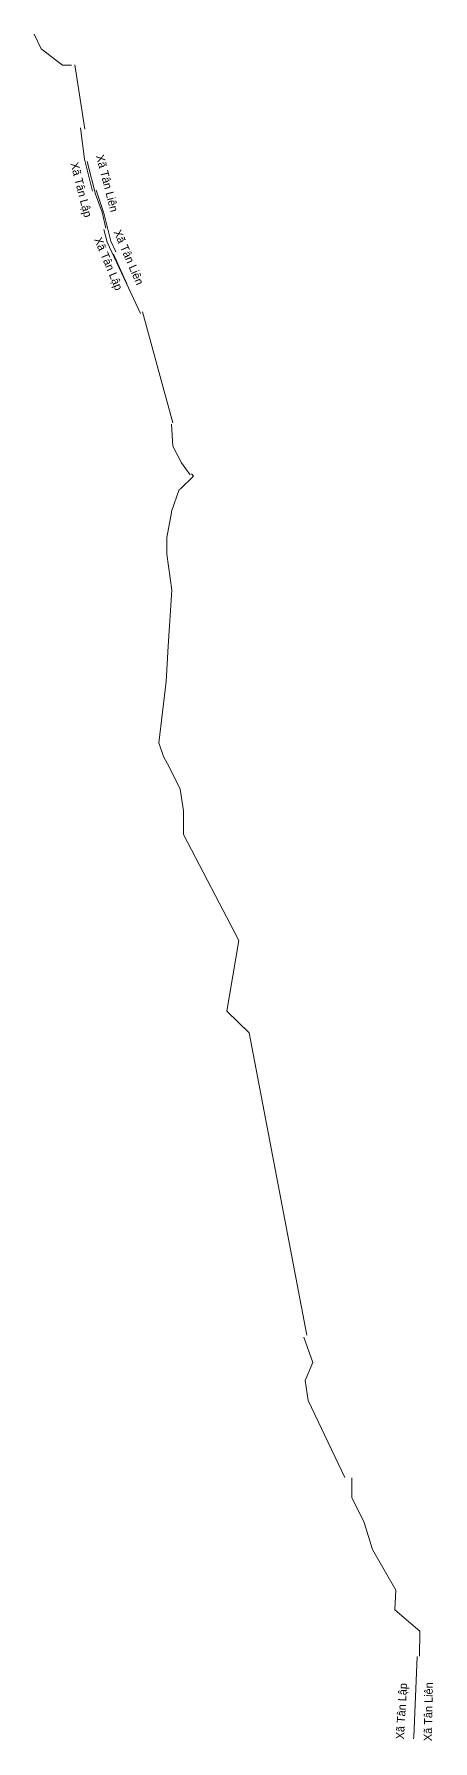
# Model space of a CAD drawing. Header units: metres. Extents: x 546648 to 551024, y 1835016 to 1840902.
# Drawn here: x 549185 to 549430, y 1835016 to 1836064 of the extents above; entities that cross this region are included whole.
import ezdxf
from ezdxf.enums import TextEntityAlignment as Align

# ---------------------------------------------------------------- set-up
doc = ezdxf.new("R2010")
doc.units = ezdxf.units.M
doc.header["$LTSCALE"] = 5
doc.layers.add('46', color=7, linetype='Continuous', lineweight=13)

msp = doc.modelspace()

# ---------------------------------------------------------------- linework, layer by layer
at = {"layer": '46'}
for p, q in [((549210.48, 1836045.59), (549216.6, 1836006.14)), ((549234.23, 1835929.34), (549242.41, 1835911.15)), ((549270.73, 1835825.86), (549252.15, 1835893.87))]:
    msp.add_line(p, q, dxfattribs=at)
for points in [[(549185.46, 1836064.46), (549189.69, 1836055.51), (549202.88, 1836045.49), (549208.34, 1836045.36)], [(549213.92, 1836006.91), (549216.41, 1835987.76), (549221.38, 1835968.03)], [(549229.6, 1835945.27), (549227.27, 1835955.12), (549223.24, 1835966.21), (549218, 1835986.29)], [(549223.5, 1835968.6), (549228.29, 1835954.43), (549232.69, 1835937.38), (549235.72, 1835930.77)], [(549228.31, 1835944.39), (549230.28, 1835936.74), (549250.74, 1835892.98)], [(549269.94, 1835825), (549270.68, 1835811.46), (549275.97, 1835801.3), (549281.27, 1835793.8)], [(549352.94, 1835265.56), (549317.57, 1835451.28), (549303.83, 1835464.44), (549311.3, 1835507.8), (549277.34, 1835572.97), (549277.29, 1835587.57), (549275.26, 1835600.79), (549268.55, 1835614.12), (549265.03, 1835620.84), (549262.11, 1835629.29), (549266.61, 1835666.93), (549267.83, 1835688.72), (549270.09, 1835723.04), (549266.92, 1835745.19), (549267.1, 1835755.27), (549269.94, 1835770.68), (549269.8, 1835771.35), (549274.66, 1835784.73), (549275.34, 1835785.27), (549283.39, 1835792.98), (549282.24, 1835794.49)], [(549351.24, 1835264.26), (549356.64, 1835248.77), (549351.96, 1835237.61), (549353.76, 1835225.36), (549376.44, 1835178.18)], [(549380.76, 1835177.82), (549380.76, 1835165.93), (549388.32, 1835150.44), (549393.36, 1835133.87), (549407.76, 1835109.02), (549407.04, 1835096.77), (549422.52, 1835083.81), (549422.16, 1835068.32)], [(549418.59, 1835017.72), (549418.66, 1835018.85), (549420.86, 1835068.26)]]:
    msp.add_lwpolyline(points, dxfattribs=at)

# ---------------------------------------------------------------- texts
for s, rotation, p in [('Xã Tân Lập', 284.409, (549212.01, 1835968.31)), ('Xã Tân Liên', 284.619, (549227.95, 1835972.26)), ('Xã Tân Lập', 292.623, (549228.89, 1835922.52)), ('Xã Tân Liên', 293.363, (549241.31, 1835926.44)), ('Xã Tân Lập', 86.662, (549413.67, 1835034.49)), ('Xã Tân Liên', 88.959, (549430.15, 1835034.27))]:
    msp.add_text(s, height=5, rotation=rotation, dxfattribs=at).set_placement(p, align=Align.CENTER)

doc.saveas('drawing.dxf')
